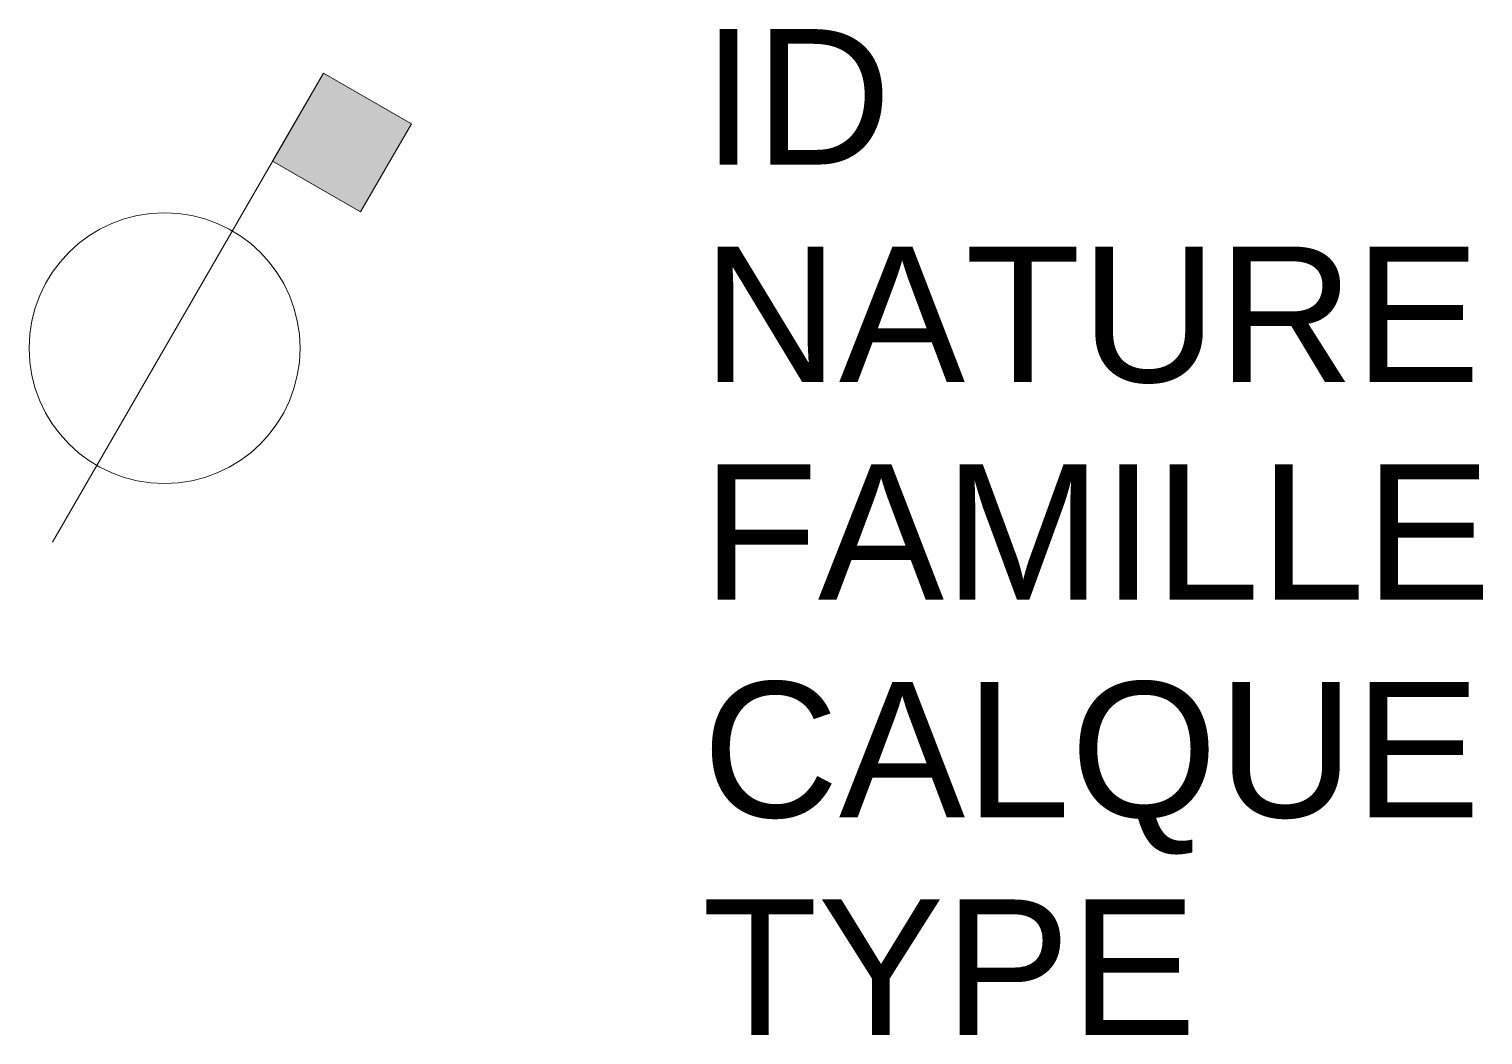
# Model space of a CAD drawing. Header units: metres. Extents: x -0.2 to 1.95, y -1.01 to 0.47.
import ezdxf

# ---------------------------------------------------------------- set-up
doc = ezdxf.new("R2010")
doc.units = ezdxf.units.M
doc.linetypes.add('Socle_Continu', pattern=[2.5, 2.5, 0])
doc.layers.add('EAUPO_SCT', color=140, linetype='Socle_Continu', lineweight=13)
doc.styles.add('Reseaux', font='arial.ttf')
doc.styles.get("Standard").update_dxf_attribs({"font": 'arial.ttf'})

msp = doc.modelspace()

# ---------------------------------------------------------------- hatches: boundary and pattern name
at = {"layer": 'EAUPO_SCT', "linetype": 'Socle_Continu'}
h = msp.add_hatch(color=256, dxfattribs=at)
h.dxf.hatch_style = 1
h.paths.add_polyline_path([(0.2345, 0.4062), (0.1595, 0.2763), (0.2894, 0.2013), (0.3644, 0.3312)])

# ---------------------------------------------------------------- linework, layer by layer
msp.add_line((-0.1655, -0.2866), (0.2345, 0.4062), dxfattribs=at)
msp.add_lwpolyline([(0.2345, 0.4062), (0.1595, 0.2763), (0.2894, 0.2013), (0.3644, 0.3312)], close=True, dxfattribs=at)
msp.add_circle((0, 0), 0.2, dxfattribs=at)

# ---------------------------------------------------------------- texts
at = {"layer": 'EAUPO_SCT', "linetype": 'Socle_Continu', "flags": 9}
for tag, p, s in [('ID', (0.7936, 0.2711), 'AP_2032'), ('NATURE', (0.7936, -0.0501), 'Régulateur de pression'), ('TYPE', (0.7936, -1.014), 'NR')]:
    msp.add_attdef(tag, p, s, height=0.2, dxfattribs=at)
at = {"layer": 'EAUPO_SCT', "linetype": 'Socle_Continu', "style": 'Reseaux', "flags": 9}
for tag, p, s in [('FAMILLE', (0.7936, -0.3714), 'Eau potable'), ('CALQUE', (0.7936, -0.6927), 'EAUPO_SCT')]:
    msp.add_attdef(tag, p, s, height=0.2, dxfattribs=at)

doc.saveas('drawing.dxf')
